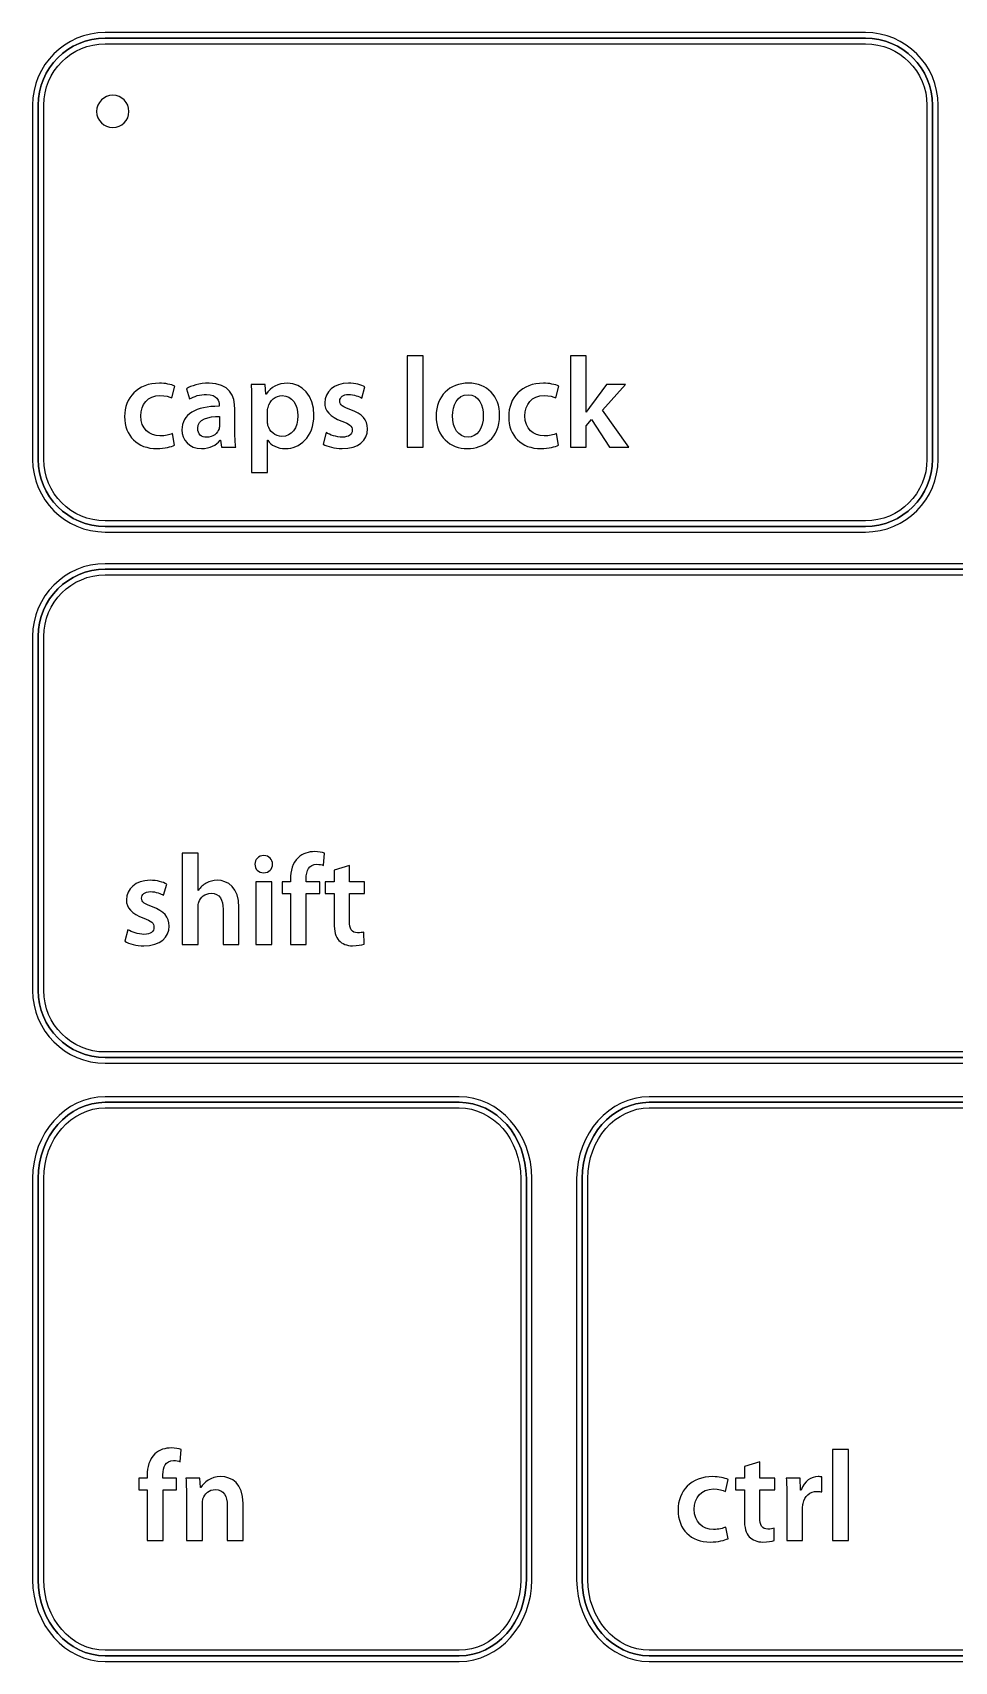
# Model space of a CAD drawing. Header units: millimetres. Extents: x -129 to 142, y -94 to 111.
# Drawn here: x -129.1 to -97.4, y 6.4 to 62.5 of the extents above; entities that cross this region are included whole.
import ezdxf

# ---------------------------------------------------------------- set-up
doc = ezdxf.new("R2010")
doc.units = ezdxf.units.MM
doc.header["$MEASUREMENT"] = 0
doc.layers.add('layer 1', color=7, linetype='Continuous')

msp = doc.modelspace()

# ---------------------------------------------------------------- linework, layer by layer
at = {"layer": 'layer 1', "color": 7, "lineweight": 25}
for points, knots in [([(-100.4314, 45.3236), (-100.4314, 45.3236), (-126.6322, 45.3236), (-126.6322, 45.3236), (-126.6322, 45.3236), (-128.0132, 45.3236), (-129.1369, 46.4474), (-129.1369, 47.8281), (-129.1369, 47.8281), (-129.1369, 47.8281), (-129.1369, 60.0295), (-129.1369, 60.0295), (-129.1369, 60.0295), (-129.1369, 61.4102), (-128.0132, 62.5336), (-126.6322, 62.5336), (-126.6322, 62.5336), (-126.6322, 62.5336), (-100.4314, 62.5336), (-100.4314, 62.5336), (-100.4314, 62.5336), (-99.0504, 62.5336), (-97.9271, 61.4102), (-97.9271, 60.0295), (-97.9271, 60.0295), (-97.9271, 60.0295), (-97.9271, 47.8281), (-97.9271, 47.8281), (-97.9271, 47.8281), (-97.9271, 46.4474), (-99.0504, 45.3236), (-100.4314, 45.3236)], [0, 0, 0, 0, 0.1111111, 0.1111111, 0.1111111, 0.1111111, 0.2222222, 0.2222222, 0.2222222, 0.2222222, 0.3333333, 0.3333333, 0.3333333, 0.3333333, 0.4444444, 0.4444444, 0.4444444, 0.4444444, 0.5555556, 0.5555556, 0.5555556, 0.5555556, 0.6666667, 0.6666667, 0.6666667, 0.6666667, 0.7777778, 0.7777778, 0.7777778, 0.7777778, 1, 1, 1, 1]), ([(-126.6322, 62.148), (-126.6322, 62.148), (-126.6322, 62.148), (-126.6322, 62.148), (-126.6322, 62.148), (-127.8006, 62.148), (-128.7513, 61.1979), (-128.7513, 60.0295), (-128.7513, 60.0295), (-128.7513, 60.0295), (-128.7513, 47.8281), (-128.7513, 47.8281), (-128.7513, 47.8281), (-128.7513, 46.6597), (-127.8006, 45.7086), (-126.6322, 45.7086), (-126.6322, 45.7086), (-126.6322, 45.7086), (-100.4314, 45.7086), (-100.4314, 45.7086), (-100.4314, 45.7086), (-99.2627, 45.7086), (-98.3121, 46.6597), (-98.3121, 47.8281), (-98.3121, 47.8281), (-98.3121, 47.8281), (-98.3121, 60.0295), (-98.3121, 60.0295), (-98.3121, 60.0295), (-98.3121, 61.1979), (-99.2627, 62.148), (-100.4314, 62.148), (-100.4314, 62.148), (-100.4314, 62.148), (-126.6322, 62.148), (-126.6322, 62.148)], [0, 0, 0, 0, 0.1, 0.1, 0.1, 0.1, 0.2, 0.2, 0.2, 0.2, 0.3, 0.3, 0.3, 0.3, 0.4, 0.4, 0.4, 0.4, 0.5, 0.5, 0.5, 0.5, 0.6, 0.6, 0.6, 0.6, 0.7, 0.7, 0.7, 0.7, 0.8, 0.8, 0.8, 0.8, 1, 1, 1, 1]), ([(-90.7987, 27.0219), (-90.7987, 27.0219), (-126.6322, 27.0219), (-126.6322, 27.0219), (-126.6322, 27.0219), (-128.0132, 27.0219), (-129.1369, 28.1458), (-129.1369, 29.5265), (-129.1369, 29.5265), (-129.1369, 29.5265), (-129.1369, 41.727), (-129.1369, 41.727), (-129.1369, 41.727), (-129.1369, 43.1081), (-128.0132, 44.2315), (-126.6322, 44.2315), (-126.6322, 44.2315), (-126.6322, 44.2315), (-90.7987, 44.2315), (-90.7987, 44.2315), (-90.7987, 44.2315), (-89.418, 44.2315), (-88.2943, 43.1081), (-88.2943, 41.727), (-88.2943, 41.727), (-88.2943, 41.727), (-88.2943, 29.5265), (-88.2943, 29.5265), (-88.2943, 29.5265), (-88.2943, 28.1458), (-89.418, 27.0219), (-90.7987, 27.0219)], [0, 0, 0, 0, 0.1111111, 0.1111111, 0.1111111, 0.1111111, 0.2222222, 0.2222222, 0.2222222, 0.2222222, 0.3333333, 0.3333333, 0.3333333, 0.3333333, 0.4444444, 0.4444444, 0.4444444, 0.4444444, 0.5555556, 0.5555556, 0.5555556, 0.5555556, 0.6666667, 0.6666667, 0.6666667, 0.6666667, 0.7777778, 0.7777778, 0.7777778, 0.7777778, 1, 1, 1, 1]), ([(-126.6322, 43.8465), (-126.6322, 43.8465), (-126.6322, 43.8465), (-126.6322, 43.8465), (-126.6322, 43.8465), (-127.8006, 43.8465), (-128.7513, 42.8962), (-128.7513, 41.727), (-128.7513, 41.727), (-128.7513, 41.727), (-128.7513, 29.5265), (-128.7513, 29.5265), (-128.7513, 29.5265), (-128.7513, 28.3572), (-127.8006, 27.4069), (-126.6322, 27.4069), (-126.6322, 27.4069), (-126.6322, 27.4069), (-90.7987, 27.4069), (-90.7987, 27.4069), (-90.7987, 27.4069), (-89.6305, 27.4069), (-88.6796, 28.3572), (-88.6796, 29.5265), (-88.6796, 29.5265), (-88.6796, 29.5265), (-88.6796, 41.727), (-88.6796, 41.727), (-88.6796, 41.727), (-88.6796, 42.8962), (-89.6305, 43.8465), (-90.7987, 43.8465), (-90.7987, 43.8465), (-90.7987, 43.8465), (-126.6322, 43.8465), (-126.6322, 43.8465)], [0, 0, 0, 0, 0.1, 0.1, 0.1, 0.1, 0.2, 0.2, 0.2, 0.2, 0.3, 0.3, 0.3, 0.3, 0.4, 0.4, 0.4, 0.4, 0.5, 0.5, 0.5, 0.5, 0.6, 0.6, 0.6, 0.6, 0.7, 0.7, 0.7, 0.7, 0.8, 0.8, 0.8, 0.8, 1, 1, 1, 1]), ([(-114.4308, 6.4071), (-114.4308, 6.4071), (-126.6322, 6.4071), (-126.6322, 6.4071), (-126.6322, 6.4071), (-128.0132, 6.4071), (-129.1369, 7.6708), (-129.1369, 9.2214), (-129.1369, 9.2214), (-129.1369, 9.2214), (-129.1369, 23.0525), (-129.1369, 23.0525), (-129.1369, 23.0525), (-129.1369, 24.6035), (-128.0132, 25.8649), (-126.6322, 25.8649), (-126.6322, 25.8649), (-126.6322, 25.8649), (-114.4308, 25.8649), (-114.4308, 25.8649), (-114.4308, 25.8649), (-113.0499, 25.8649), (-111.9266, 24.6035), (-111.9266, 23.0525), (-111.9266, 23.0525), (-111.9266, 23.0525), (-111.9266, 9.2214), (-111.9266, 9.2214), (-111.9266, 9.2214), (-111.9266, 7.6708), (-113.0499, 6.4071), (-114.4308, 6.4071)], [0, 0, 0, 0, 0.1111111, 0.1111111, 0.1111111, 0.1111111, 0.2222222, 0.2222222, 0.2222222, 0.2222222, 0.3333333, 0.3333333, 0.3333333, 0.3333333, 0.4444444, 0.4444444, 0.4444444, 0.4444444, 0.5555556, 0.5555556, 0.5555556, 0.5555556, 0.6666667, 0.6666667, 0.6666667, 0.6666667, 0.7777778, 0.7777778, 0.7777778, 0.7777778, 1, 1, 1, 1]), ([(-95.6792, 6.4071), (-95.6792, 6.4071), (-107.8807, 6.4071), (-107.8807, 6.4071), (-107.8807, 6.4071), (-109.2617, 6.4071), (-110.3852, 7.6708), (-110.3852, 9.2214), (-110.3852, 9.2214), (-110.3852, 9.2214), (-110.3852, 23.0525), (-110.3852, 23.0525), (-110.3852, 23.0525), (-110.3852, 24.6035), (-109.2617, 25.8649), (-107.8807, 25.8649), (-107.8807, 25.8649), (-107.8807, 25.8649), (-95.6792, 25.8649), (-95.6792, 25.8649), (-95.6792, 25.8649), (-94.2983, 25.8649), (-93.1748, 24.6035), (-93.1748, 23.0525), (-93.1748, 23.0525), (-93.1748, 23.0525), (-93.1748, 9.2214), (-93.1748, 9.2214), (-93.1748, 9.2214), (-93.1748, 7.6708), (-94.2983, 6.4071), (-95.6792, 6.4071)], [0, 0, 0, 0, 0.1111111, 0.1111111, 0.1111111, 0.1111111, 0.2222222, 0.2222222, 0.2222222, 0.2222222, 0.3333333, 0.3333333, 0.3333333, 0.3333333, 0.4444444, 0.4444444, 0.4444444, 0.4444444, 0.5555556, 0.5555556, 0.5555556, 0.5555556, 0.6666667, 0.6666667, 0.6666667, 0.6666667, 0.7777778, 0.7777778, 0.7777778, 0.7777778, 1, 1, 1, 1]), ([(-126.6322, 25.4807), (-126.6322, 25.4807), (-126.6322, 25.4807), (-126.6322, 25.4807), (-126.6322, 25.4807), (-127.8006, 25.4807), (-128.7513, 24.3916), (-128.7513, 23.0525), (-128.7513, 23.0525), (-128.7513, 23.0525), (-128.7513, 9.2214), (-128.7513, 9.2214), (-128.7513, 9.2214), (-128.7513, 7.8817), (-127.8006, 6.7932), (-126.6322, 6.7932), (-126.6322, 6.7932), (-126.6322, 6.7932), (-114.4308, 6.7932), (-114.4308, 6.7932), (-114.4308, 6.7932), (-113.2624, 6.7932), (-112.3116, 7.8817), (-112.3116, 9.2214), (-112.3116, 9.2214), (-112.3116, 9.2214), (-112.3116, 23.0525), (-112.3116, 23.0525), (-112.3116, 23.0525), (-112.3116, 24.3916), (-113.2624, 25.4807), (-114.4308, 25.4807), (-114.4308, 25.4807), (-114.4308, 25.4807), (-126.6322, 25.4807), (-126.6322, 25.4807)], [0, 0, 0, 0, 0.1, 0.1, 0.1, 0.1, 0.2, 0.2, 0.2, 0.2, 0.3, 0.3, 0.3, 0.3, 0.4, 0.4, 0.4, 0.4, 0.5, 0.5, 0.5, 0.5, 0.6, 0.6, 0.6, 0.6, 0.7, 0.7, 0.7, 0.7, 0.8, 0.8, 0.8, 0.8, 1, 1, 1, 1]), ([(-107.8807, 25.4807), (-107.8807, 25.4807), (-107.8807, 25.4807), (-107.8807, 25.4807), (-107.8807, 25.4807), (-109.0488, 25.4807), (-109.9998, 24.3916), (-109.9998, 23.0525), (-109.9998, 23.0525), (-109.9998, 23.0525), (-109.9998, 9.2214), (-109.9998, 9.2214), (-109.9998, 9.2214), (-109.9998, 7.8817), (-109.0488, 6.7932), (-107.8807, 6.7932), (-107.8807, 6.7932), (-107.8807, 6.7932), (-95.6792, 6.7932), (-95.6792, 6.7932), (-95.6792, 6.7932), (-94.5111, 6.7932), (-93.5601, 7.8817), (-93.5601, 9.2214), (-93.5601, 9.2214), (-93.5601, 9.2214), (-93.5601, 23.0525), (-93.5601, 23.0525), (-93.5601, 23.0525), (-93.5601, 24.3916), (-94.5111, 25.4807), (-95.6792, 25.4807), (-95.6792, 25.4807), (-95.6792, 25.4807), (-107.8807, 25.4807), (-107.8807, 25.4807)], [0, 0, 0, 0, 0.1, 0.1, 0.1, 0.1, 0.2, 0.2, 0.2, 0.2, 0.3, 0.3, 0.3, 0.3, 0.4, 0.4, 0.4, 0.4, 0.5, 0.5, 0.5, 0.5, 0.6, 0.6, 0.6, 0.6, 0.7, 0.7, 0.7, 0.7, 0.8, 0.8, 0.8, 0.8, 1, 1, 1, 1])]:
    msp.add_open_spline(points, degree=3, knots=knots, dxfattribs=at)
at = {"layer": 'layer 1', "color": 7}
for points in [[(-98.1196, 47.8281), (-98.1196, 46.5521), (-99.1548, 45.5163), (-100.4314, 45.5163), (-100.4314, 45.5163), (-100.4314, 45.5163), (-126.6322, 45.5163), (-126.6322, 45.5163), (-126.6322, 45.5163), (-127.909, 45.5163), (-128.9437, 46.5521), (-128.9437, 47.8281), (-128.9437, 47.8281), (-128.9437, 47.8281), (-128.9437, 60.0295), (-128.9437, 60.0295), (-128.9437, 60.0295), (-128.9437, 61.306), (-127.909, 62.3413), (-126.6322, 62.3413), (-126.6322, 62.3413), (-126.6322, 62.3413), (-100.4314, 62.3413), (-100.4314, 62.3413), (-100.4314, 62.3413), (-99.1548, 62.3413), (-98.1196, 61.306), (-98.1196, 60.0295), (-98.1196, 60.0295), (-98.1196, 60.0295), (-98.1196, 47.8281), (-98.1196, 47.8281)], [(-88.4871, 29.5265), (-88.4871, 28.2501), (-89.5221, 27.2148), (-90.7987, 27.2148), (-90.7987, 27.2148), (-90.7987, 27.2148), (-126.6322, 27.2148), (-126.6322, 27.2148), (-126.6322, 27.2148), (-127.909, 27.2148), (-128.9437, 28.2501), (-128.9437, 29.5265), (-128.9437, 29.5265), (-128.9437, 29.5265), (-128.9437, 41.727), (-128.9437, 41.727), (-128.9437, 41.727), (-128.9437, 43.0044), (-127.909, 44.0397), (-126.6322, 44.0397), (-126.6322, 44.0397), (-126.6322, 44.0397), (-90.7987, 44.0397), (-90.7987, 44.0397), (-90.7987, 44.0397), (-89.5221, 44.0397), (-88.4871, 43.0044), (-88.4871, 41.727), (-88.4871, 41.727), (-88.4871, 41.727), (-88.4871, 29.5265), (-88.4871, 29.5265)], [(-112.119, 9.2214), (-112.119, 7.7741), (-113.1539, 6.6003), (-114.4308, 6.6003), (-114.4308, 6.6003), (-114.4308, 6.6003), (-126.6322, 6.6003), (-126.6322, 6.6003), (-126.6322, 6.6003), (-127.909, 6.6003), (-128.9437, 7.7741), (-128.9437, 9.2214), (-128.9437, 9.2214), (-128.9437, 9.2214), (-128.9437, 23.0525), (-128.9437, 23.0525), (-128.9437, 23.0525), (-128.9437, 24.4998), (-127.909, 25.673), (-126.6322, 25.673), (-126.6322, 25.673), (-126.6322, 25.673), (-114.4308, 25.673), (-114.4308, 25.673), (-114.4308, 25.673), (-113.1539, 25.673), (-112.119, 24.4998), (-112.119, 23.0525), (-112.119, 23.0525), (-112.119, 23.0525), (-112.119, 9.2214), (-112.119, 9.2214)], [(-93.3675, 9.2214), (-93.3675, 7.7741), (-94.4024, 6.6003), (-95.6792, 6.6003), (-95.6792, 6.6003), (-95.6792, 6.6003), (-107.8807, 6.6003), (-107.8807, 6.6003), (-107.8807, 6.6003), (-109.1575, 6.6003), (-110.1922, 7.7741), (-110.1922, 9.2214), (-110.1922, 9.2214), (-110.1922, 9.2214), (-110.1922, 23.0525), (-110.1922, 23.0525), (-110.1922, 23.0525), (-110.1922, 24.4998), (-109.1575, 25.673), (-107.8807, 25.673), (-107.8807, 25.673), (-107.8807, 25.673), (-95.6792, 25.673), (-95.6792, 25.673), (-95.6792, 25.673), (-94.4024, 25.673), (-93.3675, 24.4998), (-93.3675, 23.0525), (-93.3675, 23.0525), (-93.3675, 23.0525), (-93.3675, 9.2214), (-93.3675, 9.2214)]]:
    msp.add_open_spline(points, degree=3, knots=[0, 0, 0, 0, 0.1111111, 0.1111111, 0.1111111, 0.1111111, 0.2222222, 0.2222222, 0.2222222, 0.2222222, 0.3333333, 0.3333333, 0.3333333, 0.3333333, 0.4444444, 0.4444444, 0.4444444, 0.4444444, 0.5555556, 0.5555556, 0.5555556, 0.5555556, 0.6666667, 0.6666667, 0.6666667, 0.6666667, 0.7777778, 0.7777778, 0.7777778, 0.7777778, 1, 1, 1, 1], dxfattribs=at)
at = {"layer": 'layer 1', "color": 251, "lineweight": 25}
for points in [[(-128.9437, 60.0295), (-128.9437, 61.306), (-127.909, 62.3413), (-126.6322, 62.3413)], [(-126.6322, 62.3413), (-126.6322, 62.3413), (-100.4314, 62.3413), (-100.4314, 62.3413)], [(-100.4314, 62.3413), (-99.1548, 62.3413), (-98.1196, 61.306), (-98.1196, 60.0295)], [(-128.9437, 47.8281), (-128.9437, 47.8281), (-128.9437, 60.0295), (-128.9437, 60.0295)], [(-98.1196, 60.0295), (-98.1196, 60.0295), (-98.1196, 47.8281), (-98.1196, 47.8281)], [(-126.6322, 45.5163), (-127.909, 45.5163), (-128.9437, 46.5521), (-128.9437, 47.8281)], [(-98.1196, 47.8281), (-98.1196, 46.5521), (-99.1548, 45.5163), (-100.4314, 45.5163)], [(-100.4314, 45.5163), (-100.4314, 45.5163), (-126.6322, 45.5163), (-126.6322, 45.5163)], [(-128.9437, 41.727), (-128.9437, 43.0044), (-127.909, 44.0397), (-126.6322, 44.0397)], [(-126.6322, 44.0397), (-126.6322, 44.0397), (-90.7987, 44.0397), (-90.7987, 44.0397)], [(-128.9437, 29.5265), (-128.9437, 29.5265), (-128.9437, 41.727), (-128.9437, 41.727)], [(-126.6322, 27.2148), (-127.909, 27.2148), (-128.9437, 28.2501), (-128.9437, 29.5265)], [(-90.7987, 27.2148), (-90.7987, 27.2148), (-126.6322, 27.2148), (-126.6322, 27.2148)], [(-128.9437, 23.0525), (-128.9437, 24.4998), (-127.909, 25.673), (-126.6322, 25.673)], [(-126.6322, 25.673), (-126.6322, 25.673), (-114.4308, 25.673), (-114.4308, 25.673)], [(-114.4308, 25.673), (-113.1539, 25.673), (-112.119, 24.4998), (-112.119, 23.0525)], [(-110.1922, 23.0525), (-110.1922, 24.4998), (-109.1575, 25.673), (-107.8807, 25.673)], [(-107.8807, 25.673), (-107.8807, 25.673), (-95.6792, 25.673), (-95.6792, 25.673)], [(-128.9437, 9.2214), (-128.9437, 9.2214), (-128.9437, 23.0525), (-128.9437, 23.0525)], [(-112.119, 23.0525), (-112.119, 23.0525), (-112.119, 9.2214), (-112.119, 9.2214)], [(-110.1922, 9.2214), (-110.1922, 9.2214), (-110.1922, 23.0525), (-110.1922, 23.0525)], [(-126.6322, 6.6003), (-127.909, 6.6003), (-128.9437, 7.7741), (-128.9437, 9.2214)], [(-112.119, 9.2214), (-112.119, 7.7741), (-113.1539, 6.6003), (-114.4308, 6.6003)], [(-107.8807, 6.6003), (-109.1575, 6.6003), (-110.1922, 7.7741), (-110.1922, 9.2214)], [(-114.4308, 6.6003), (-114.4308, 6.6003), (-126.6322, 6.6003), (-126.6322, 6.6003)], [(-95.6792, 6.6003), (-95.6792, 6.6003), (-107.8807, 6.6003), (-107.8807, 6.6003)]]:
    msp.add_open_spline(points, degree=3, dxfattribs=at)
at = {"layer": 'layer 1', "color": 250}
msp.add_open_spline([(-125.8142, 59.8172), (-125.8142, 59.5093), (-126.0637, 59.2599), (-126.3712, 59.2599), (-126.3712, 59.2599), (-126.6786, 59.2599), (-126.928, 59.5093), (-126.928, 59.8172), (-126.928, 59.8172), (-126.928, 60.1244), (-126.6786, 60.3739), (-126.3712, 60.3739), (-126.3712, 60.3739), (-126.0637, 60.3739), (-125.8142, 60.1244), (-125.8142, 59.8172)], degree=3, knots=[0, 0, 0, 0, 0.2, 0.2, 0.2, 0.2, 0.4, 0.4, 0.4, 0.4, 0.6, 0.6, 0.6, 0.6, 1, 1, 1, 1], dxfattribs=at)
at = {"layer": 'layer 1', "color": 252}
for points, knots in [([(-116.2292, 51.3914), (-116.2292, 51.3914), (-115.6797, 51.3914), (-115.6797, 51.3914), (-115.6797, 51.3914), (-115.6797, 51.3914), (-115.6797, 48.2469), (-115.6797, 48.2469), (-115.6797, 48.2469), (-115.6797, 48.2469), (-116.2292, 48.2469), (-116.2292, 48.2469), (-116.2292, 48.2469), (-116.2292, 48.2469), (-116.2292, 51.3914), (-116.2292, 51.3914)], [0, 0, 0, 0, 0.2, 0.2, 0.2, 0.2, 0.4, 0.4, 0.4, 0.4, 0.6, 0.6, 0.6, 0.6, 1, 1, 1, 1]), ([(-110.0565, 49.4563), (-110.0565, 49.4563), (-110.0477, 49.4563), (-110.0477, 49.4563), (-110.0477, 49.4563), (-109.9945, 49.5396), (-109.9328, 49.6334), (-109.8745, 49.7093), (-109.8745, 49.7093), (-109.8745, 49.7093), (-109.3522, 50.4036), (-109.3522, 50.4036), (-109.3522, 50.4036), (-109.3522, 50.4036), (-108.6964, 50.4036), (-108.6964, 50.4036), (-108.6964, 50.4036), (-108.6964, 50.4036), (-109.4941, 49.522), (-109.4941, 49.522), (-109.4941, 49.522), (-109.4941, 49.522), (-108.5816, 48.2469), (-108.5816, 48.2469), (-108.5816, 48.2469), (-108.5816, 48.2469), (-109.2502, 48.2469), (-109.2502, 48.2469), (-109.2502, 48.2469), (-109.2502, 48.2469), (-109.8706, 49.1986), (-109.8706, 49.1986), (-109.8706, 49.1986), (-109.8706, 49.1986), (-110.0565, 48.9827), (-110.0565, 48.9827), (-110.0565, 48.9827), (-110.0565, 48.9827), (-110.0565, 48.2469), (-110.0565, 48.2469), (-110.0565, 48.2469), (-110.0565, 48.2469), (-110.6014, 48.2469), (-110.6014, 48.2469), (-110.6014, 48.2469), (-110.6014, 48.2469), (-110.6014, 51.3914), (-110.6014, 51.3914), (-110.6014, 51.3914), (-110.6014, 51.3914), (-110.0565, 51.3914), (-110.0565, 51.3914), (-110.0565, 51.3914), (-110.0565, 51.3914), (-110.0565, 49.4563), (-110.0565, 49.4563)], [0, 0, 0, 0, 0.0666667, 0.0666667, 0.0666667, 0.0666667, 0.1333333, 0.1333333, 0.1333333, 0.1333333, 0.2, 0.2, 0.2, 0.2, 0.2666667, 0.2666667, 0.2666667, 0.2666667, 0.3333333, 0.3333333, 0.3333333, 0.3333333, 0.4, 0.4, 0.4, 0.4, 0.4666667, 0.4666667, 0.4666667, 0.4666667, 0.5333333, 0.5333333, 0.5333333, 0.5333333, 0.6, 0.6, 0.6, 0.6, 0.6666667, 0.6666667, 0.6666667, 0.6666667, 0.7333333, 0.7333333, 0.7333333, 0.7333333, 0.8, 0.8, 0.8, 0.8, 0.8666667, 0.8666667, 0.8666667, 0.8666667, 1, 1, 1, 1]), ([(-124.2399, 48.3135), (-124.3554, 48.2606), (-124.5809, 48.1979), (-124.8513, 48.1979), (-124.8513, 48.1979), (-125.5243, 48.1979), (-125.9636, 48.6329), (-125.9636, 49.3013), (-125.9636, 49.3013), (-125.9636, 49.9482), (-125.5203, 50.453), (-124.7627, 50.453), (-124.7627, 50.453), (-124.5636, 50.453), (-124.3598, 50.4084), (-124.2355, 50.3508), (-124.2355, 50.3508), (-124.2355, 50.3508), (-124.3332, 49.9438), (-124.3332, 49.9438), (-124.3332, 49.9438), (-124.4217, 49.9838), (-124.5501, 50.0278), (-124.7453, 50.0278), (-124.7453, 50.0278), (-125.1617, 50.0278), (-125.4097, 49.7215), (-125.4053, 49.3277), (-125.4053, 49.3277), (-125.4053, 48.8849), (-125.1171, 48.6329), (-124.7453, 48.6329), (-124.7453, 48.6329), (-124.5548, 48.6329), (-124.4217, 48.6725), (-124.315, 48.7161), (-124.315, 48.7161), (-124.315, 48.7161), (-124.2399, 48.3135), (-124.2399, 48.3135)], [0, 0, 0, 0, 0.0909091, 0.0909091, 0.0909091, 0.0909091, 0.1818182, 0.1818182, 0.1818182, 0.1818182, 0.2727273, 0.2727273, 0.2727273, 0.2727273, 0.3636364, 0.3636364, 0.3636364, 0.3636364, 0.4545455, 0.4545455, 0.4545455, 0.4545455, 0.5454545, 0.5454545, 0.5454545, 0.5454545, 0.6363636, 0.6363636, 0.6363636, 0.6363636, 0.7272727, 0.7272727, 0.7272727, 0.7272727, 0.8181818, 0.8181818, 0.8181818, 0.8181818, 1, 1, 1, 1]), ([(-122.162, 48.7656), (-122.162, 48.5703), (-122.1529, 48.3796), (-122.1312, 48.2469), (-122.1312, 48.2469), (-122.1312, 48.2469), (-122.6224, 48.2469), (-122.6224, 48.2469), (-122.6224, 48.2469), (-122.6224, 48.2469), (-122.6584, 48.4862), (-122.6584, 48.4862), (-122.6584, 48.4862), (-122.6584, 48.4862), (-122.6713, 48.4862), (-122.6713, 48.4862), (-122.6713, 48.4862), (-122.8042, 48.3179), (-123.0305, 48.1979), (-123.3095, 48.1979), (-123.3095, 48.1979), (-123.7435, 48.1979), (-123.9874, 48.5121), (-123.9874, 48.8404), (-123.9874, 48.8404), (-123.9874, 49.3849), (-123.5045, 49.6599), (-122.7068, 49.6555), (-122.7068, 49.6555), (-122.7068, 49.6555), (-122.7068, 49.6912), (-122.7068, 49.6912), (-122.7068, 49.6912), (-122.7068, 49.8327), (-122.7647, 50.067), (-123.1455, 50.067), (-123.1455, 50.067), (-123.358, 50.067), (-123.5797, 50.0009), (-123.7255, 49.908), (-123.7255, 49.908), (-123.7255, 49.908), (-123.8322, 50.2622), (-123.8322, 50.2622), (-123.8322, 50.2622), (-123.6724, 50.36), (-123.3937, 50.453), (-123.0525, 50.453), (-123.0525, 50.453), (-122.3616, 50.453), (-122.162, 50.0142), (-122.162, 49.5444), (-122.162, 49.5444), (-122.162, 49.5444), (-122.162, 48.7656), (-122.162, 48.7656)], [0, 0, 0, 0, 0.0666667, 0.0666667, 0.0666667, 0.0666667, 0.1333333, 0.1333333, 0.1333333, 0.1333333, 0.2, 0.2, 0.2, 0.2, 0.2666667, 0.2666667, 0.2666667, 0.2666667, 0.3333333, 0.3333333, 0.3333333, 0.3333333, 0.4, 0.4, 0.4, 0.4, 0.4666667, 0.4666667, 0.4666667, 0.4666667, 0.5333333, 0.5333333, 0.5333333, 0.5333333, 0.6, 0.6, 0.6, 0.6, 0.6666667, 0.6666667, 0.6666667, 0.6666667, 0.7333333, 0.7333333, 0.7333333, 0.7333333, 0.8, 0.8, 0.8, 0.8, 0.8666667, 0.8666667, 0.8666667, 0.8666667, 1, 1, 1, 1]), ([(-121.5858, 49.6859), (-121.5858, 49.9706), (-121.5942, 50.2001), (-121.6035, 50.4036), (-121.6035, 50.4036), (-121.6035, 50.4036), (-121.1247, 50.4036), (-121.1247, 50.4036), (-121.1247, 50.4036), (-121.1247, 50.4036), (-121.0983, 50.0714), (-121.0983, 50.0714), (-121.0983, 50.0714), (-121.0983, 50.0714), (-121.0893, 50.0714), (-121.0893, 50.0714), (-121.0893, 50.0714), (-120.93, 50.316), (-120.6776, 50.453), (-120.3496, 50.453), (-120.3496, 50.453), (-119.8532, 50.453), (-119.4416, 50.0278), (-119.4416, 49.3547), (-119.4416, 49.3547), (-119.4416, 48.5747), (-119.9329, 48.1979), (-120.4246, 48.1979), (-120.4246, 48.1979), (-120.6954, 48.1979), (-120.9215, 48.3135), (-121.032, 48.4862), (-121.032, 48.4862), (-121.032, 48.4862), (-121.0406, 48.4862), (-121.0406, 48.4862), (-121.0406, 48.4862), (-121.0406, 48.4862), (-121.0406, 47.3691), (-121.0406, 47.3691), (-121.0406, 47.3691), (-121.0406, 47.3691), (-121.5858, 47.3691), (-121.5858, 47.3691), (-121.5858, 47.3691), (-121.5858, 47.3691), (-121.5858, 49.6859), (-121.5858, 49.6859)], [0, 0, 0, 0, 0.0769231, 0.0769231, 0.0769231, 0.0769231, 0.1538462, 0.1538462, 0.1538462, 0.1538462, 0.2307692, 0.2307692, 0.2307692, 0.2307692, 0.3076923, 0.3076923, 0.3076923, 0.3076923, 0.3846154, 0.3846154, 0.3846154, 0.3846154, 0.4615385, 0.4615385, 0.4615385, 0.4615385, 0.5384615, 0.5384615, 0.5384615, 0.5384615, 0.6153846, 0.6153846, 0.6153846, 0.6153846, 0.6923077, 0.6923077, 0.6923077, 0.6923077, 0.7692308, 0.7692308, 0.7692308, 0.7692308, 0.8461538, 0.8461538, 0.8461538, 0.8461538, 1, 1, 1, 1]), ([(-121.0406, 49.1506), (-121.0406, 49.1506), (-121.0406, 49.1506), (-121.0406, 49.1506), (-121.0406, 49.1506), (-121.0406, 49.0978), (-121.0364, 49.0483), (-121.023, 48.9999), (-121.023, 48.9999), (-120.9699, 48.7788), (-120.7749, 48.6187), (-120.5446, 48.6187), (-120.5446, 48.6187), (-120.199, 48.6187), (-119.9952, 48.9069), (-119.9952, 49.3321), (-119.9952, 49.3321), (-119.9952, 49.7137), (-120.1814, 50.0234), (-120.5315, 50.0234), (-120.5315, 50.0234), (-120.757, 50.0234), (-120.9655, 49.8585), (-121.0186, 49.6202), (-121.0186, 49.6202), (-121.032, 49.5758), (-121.0406, 49.5264), (-121.0406, 49.4833), (-121.0406, 49.4833), (-121.0406, 49.4833), (-121.0406, 49.1506), (-121.0406, 49.1506)], [0, 0, 0, 0, 0.1111111, 0.1111111, 0.1111111, 0.1111111, 0.2222222, 0.2222222, 0.2222222, 0.2222222, 0.3333333, 0.3333333, 0.3333333, 0.3333333, 0.4444444, 0.4444444, 0.4444444, 0.4444444, 0.5555556, 0.5555556, 0.5555556, 0.5555556, 0.6666667, 0.6666667, 0.6666667, 0.6666667, 0.7777778, 0.7777778, 0.7777778, 0.7777778, 1, 1, 1, 1]), ([(-119.0201, 48.7474), (-118.8964, 48.6725), (-118.6613, 48.5923), (-118.4665, 48.5923), (-118.4665, 48.5923), (-118.2274, 48.5923), (-118.1209, 48.6897), (-118.1209, 48.8316), (-118.1209, 48.8316), (-118.1209, 48.9775), (-118.2095, 49.0527), (-118.4753, 49.1466), (-118.4753, 49.1466), (-118.8964, 49.2929), (-119.073, 49.522), (-119.0691, 49.7753), (-119.0691, 49.7753), (-119.0691, 50.1565), (-118.7543, 50.453), (-118.2537, 50.453), (-118.2537, 50.453), (-118.0145, 50.453), (-117.806, 50.3904), (-117.6825, 50.3254), (-117.6825, 50.3254), (-117.6825, 50.3254), (-117.7887, 49.9394), (-117.7887, 49.9394), (-117.7887, 49.9394), (-117.8814, 49.992), (-118.0544, 50.0631), (-118.2449, 50.0631), (-118.2449, 50.0631), (-118.4401, 50.0631), (-118.5464, 49.9706), (-118.5464, 49.838), (-118.5464, 49.838), (-118.5464, 49.6991), (-118.4441, 49.6334), (-118.1696, 49.5362), (-118.1696, 49.5362), (-117.7793, 49.3943), (-117.5981, 49.195), (-117.5937, 48.8761), (-117.5937, 48.8761), (-117.5937, 48.4862), (-117.8993, 48.1979), (-118.4709, 48.1979), (-118.4709, 48.1979), (-118.732, 48.1979), (-118.9669, 48.265), (-119.1266, 48.3531), (-119.1266, 48.3531), (-119.1266, 48.3531), (-119.0201, 48.7474), (-119.0201, 48.7474)], [0, 0, 0, 0, 0.0666667, 0.0666667, 0.0666667, 0.0666667, 0.1333333, 0.1333333, 0.1333333, 0.1333333, 0.2, 0.2, 0.2, 0.2, 0.2666667, 0.2666667, 0.2666667, 0.2666667, 0.3333333, 0.3333333, 0.3333333, 0.3333333, 0.4, 0.4, 0.4, 0.4, 0.4666667, 0.4666667, 0.4666667, 0.4666667, 0.5333333, 0.5333333, 0.5333333, 0.5333333, 0.6, 0.6, 0.6, 0.6, 0.6666667, 0.6666667, 0.6666667, 0.6666667, 0.7333333, 0.7333333, 0.7333333, 0.7333333, 0.8, 0.8, 0.8, 0.8, 0.8666667, 0.8666667, 0.8666667, 0.8666667, 1, 1, 1, 1]), ([(-113.0386, 49.3449), (-113.0386, 48.5523), (-113.5971, 48.1979), (-114.1463, 48.1979), (-114.1463, 48.1979), (-114.7577, 48.1979), (-115.2278, 48.6187), (-115.2278, 49.3106), (-115.2278, 49.3106), (-115.2278, 50.0186), (-114.7621, 50.453), (-114.1111, 50.453), (-114.1111, 50.453), (-113.4686, 50.453), (-113.0386, 50.0009), (-113.0386, 49.3449)], [0, 0, 0, 0, 0.2, 0.2, 0.2, 0.2, 0.4, 0.4, 0.4, 0.4, 0.6, 0.6, 0.6, 0.6, 1, 1, 1, 1]), ([(-114.665, 49.3243), (-114.665, 49.3243), (-114.665, 49.3243), (-114.665, 49.3243), (-114.665, 49.3243), (-114.665, 48.9069), (-114.4609, 48.5923), (-114.1287, 48.5923), (-114.1287, 48.5923), (-113.8185, 48.5923), (-113.6013, 48.8982), (-113.6013, 49.3321), (-113.6013, 49.3321), (-113.6013, 49.6687), (-113.7522, 50.0538), (-114.1243, 50.0538), (-114.1243, 50.0538), (-114.5096, 50.0538), (-114.665, 49.6814), (-114.665, 49.3243)], [0, 0, 0, 0, 0.1666667, 0.1666667, 0.1666667, 0.1666667, 0.3333333, 0.3333333, 0.3333333, 0.3333333, 0.5, 0.5, 0.5, 0.5, 0.6666667, 0.6666667, 0.6666667, 0.6666667, 1, 1, 1, 1]), ([(-111.005, 48.3135), (-111.1199, 48.2606), (-111.346, 48.1979), (-111.6161, 48.1979), (-111.6161, 48.1979), (-112.2899, 48.1979), (-112.728, 48.6329), (-112.728, 49.3013), (-112.728, 49.3013), (-112.728, 49.9482), (-112.2852, 50.453), (-111.5278, 50.453), (-111.5278, 50.453), (-111.3284, 50.453), (-111.1243, 50.4084), (-111.0003, 50.3508), (-111.0003, 50.3508), (-111.0003, 50.3508), (-111.0979, 49.9438), (-111.0979, 49.9438), (-111.0979, 49.9438), (-111.1865, 49.9838), (-111.3152, 50.0278), (-111.5099, 50.0278), (-111.5099, 50.0278), (-111.9266, 50.0278), (-112.1745, 49.7215), (-112.1699, 49.3277), (-112.1699, 49.3277), (-112.1699, 48.8849), (-111.8823, 48.6329), (-111.5099, 48.6329), (-111.5099, 48.6329), (-111.3196, 48.6329), (-111.1865, 48.6725), (-111.0803, 48.7161), (-111.0803, 48.7161), (-111.0803, 48.7161), (-111.005, 48.3135), (-111.005, 48.3135)], [0, 0, 0, 0, 0.0909091, 0.0909091, 0.0909091, 0.0909091, 0.1818182, 0.1818182, 0.1818182, 0.1818182, 0.2727273, 0.2727273, 0.2727273, 0.2727273, 0.3636364, 0.3636364, 0.3636364, 0.3636364, 0.4545455, 0.4545455, 0.4545455, 0.4545455, 0.5454545, 0.5454545, 0.5454545, 0.5454545, 0.6363636, 0.6363636, 0.6363636, 0.6363636, 0.7272727, 0.7272727, 0.7272727, 0.7272727, 0.8181818, 0.8181818, 0.8181818, 0.8181818, 1, 1, 1, 1]), ([(-122.6936, 49.3013), (-122.6936, 49.3013), (-122.6936, 49.3013), (-122.6936, 49.3013), (-122.6936, 49.3013), (-123.0792, 49.3106), (-123.4466, 49.2254), (-123.4466, 48.8982), (-123.4466, 48.8982), (-123.4466, 48.6853), (-123.3095, 48.5879), (-123.1364, 48.5879), (-123.1364, 48.5879), (-122.9194, 48.5879), (-122.7603, 48.7294), (-122.7112, 48.8849), (-122.7112, 48.8849), (-122.6983, 48.9245), (-122.6936, 48.9695), (-122.6936, 49.0039), (-122.6936, 49.0039), (-122.6936, 49.0039), (-122.6936, 49.3013), (-122.6936, 49.3013)], [0, 0, 0, 0, 0.1428571, 0.1428571, 0.1428571, 0.1428571, 0.2857143, 0.2857143, 0.2857143, 0.2857143, 0.4285714, 0.4285714, 0.4285714, 0.4285714, 0.5714286, 0.5714286, 0.5714286, 0.5714286, 0.7142857, 0.7142857, 0.7142857, 0.7142857, 1, 1, 1, 1]), ([(-123.9782, 34.2606), (-123.9782, 34.2606), (-123.4287, 34.2606), (-123.4287, 34.2606), (-123.4287, 34.2606), (-123.4287, 34.2606), (-123.4287, 32.9763), (-123.4287, 32.9763), (-123.4287, 32.9763), (-123.4287, 32.9763), (-123.4202, 32.9763), (-123.4202, 32.9763), (-123.4202, 32.9763), (-123.3536, 33.0776), (-123.2608, 33.1672), (-123.1499, 33.2244), (-123.1499, 33.2244), (-123.0434, 33.2865), (-122.915, 33.3223), (-122.7778, 33.3223), (-122.7778, 33.3223), (-122.4103, 33.3223), (-122.0245, 33.0776), (-122.0245, 32.3878), (-122.0245, 32.3878), (-122.0245, 32.3878), (-122.0245, 31.1162), (-122.0245, 31.1162), (-122.0245, 31.1162), (-122.0245, 31.1162), (-122.5696, 31.1162), (-122.5696, 31.1162), (-122.5696, 31.1162), (-122.5696, 31.1162), (-122.5696, 32.3256), (-122.5696, 32.3256), (-122.5696, 32.3256), (-122.5696, 32.6397), (-122.6845, 32.8745), (-122.9859, 32.8745), (-122.9859, 32.8745), (-123.1988, 32.8745), (-123.349, 32.7322), (-123.4072, 32.5683), (-123.4072, 32.5683), (-123.4249, 32.5253), (-123.4287, 32.4671), (-123.4287, 32.4044), (-123.4287, 32.4044), (-123.4287, 32.4044), (-123.4287, 31.1162), (-123.4287, 31.1162), (-123.4287, 31.1162), (-123.4287, 31.1162), (-123.9782, 31.1162), (-123.9782, 31.1162), (-123.9782, 31.1162), (-123.9782, 31.1162), (-123.9782, 34.2606), (-123.9782, 34.2606)], [0, 0, 0, 0, 0.0625, 0.0625, 0.0625, 0.0625, 0.125, 0.125, 0.125, 0.125, 0.1875, 0.1875, 0.1875, 0.1875, 0.25, 0.25, 0.25, 0.25, 0.3125, 0.3125, 0.3125, 0.3125, 0.375, 0.375, 0.375, 0.375, 0.4375, 0.4375, 0.4375, 0.4375, 0.5, 0.5, 0.5, 0.5, 0.5625, 0.5625, 0.5625, 0.5625, 0.625, 0.625, 0.625, 0.625, 0.6875, 0.6875, 0.6875, 0.6875, 0.75, 0.75, 0.75, 0.75, 0.8125, 0.8125, 0.8125, 0.8125, 0.875, 0.875, 0.875, 0.875, 1, 1, 1, 1]), ([(-120.2473, 31.1162), (-120.2473, 31.1162), (-120.2473, 32.8653), (-120.2473, 32.8653), (-120.2473, 32.8653), (-120.2473, 32.8653), (-120.5399, 32.8653), (-120.5399, 32.8653), (-120.5399, 32.8653), (-120.5399, 32.8653), (-120.5399, 33.2729), (-120.5399, 33.2729), (-120.5399, 33.2729), (-120.5399, 33.2729), (-120.2473, 33.2729), (-120.2473, 33.2729), (-120.2473, 33.2729), (-120.2473, 33.2729), (-120.2473, 33.3663), (-120.2473, 33.3663), (-120.2473, 33.3663), (-120.2473, 33.6457), (-120.1722, 33.924), (-119.9863, 34.1011), (-119.9863, 34.1011), (-119.8268, 34.2519), (-119.6097, 34.3096), (-119.4236, 34.3096), (-119.4236, 34.3096), (-119.2776, 34.3096), (-119.1623, 34.2872), (-119.0735, 34.2562), (-119.0735, 34.2562), (-119.0735, 34.2562), (-119.1133, 33.836), (-119.1133, 33.836), (-119.1133, 33.836), (-119.1711, 33.8586), (-119.2462, 33.8756), (-119.3438, 33.8756), (-119.3438, 33.8756), (-119.6143, 33.8756), (-119.7071, 33.6501), (-119.7071, 33.3835), (-119.7071, 33.3835), (-119.7071, 33.3835), (-119.7071, 33.2729), (-119.7071, 33.2729), (-119.7071, 33.2729), (-119.7071, 33.2729), (-119.233, 33.2729), (-119.233, 33.2729), (-119.233, 33.2729), (-119.233, 33.2729), (-119.233, 32.8653), (-119.233, 32.8653), (-119.233, 32.8653), (-119.233, 32.8653), (-119.7024, 32.8653), (-119.7024, 32.8653), (-119.7024, 32.8653), (-119.7024, 32.8653), (-119.7024, 31.1162), (-119.7024, 31.1162), (-119.7024, 31.1162), (-119.7024, 31.1162), (-120.2473, 31.1162), (-120.2473, 31.1162)], [0, 0, 0, 0, 0.0555556, 0.0555556, 0.0555556, 0.0555556, 0.1111111, 0.1111111, 0.1111111, 0.1111111, 0.1666667, 0.1666667, 0.1666667, 0.1666667, 0.2222222, 0.2222222, 0.2222222, 0.2222222, 0.2777778, 0.2777778, 0.2777778, 0.2777778, 0.3333333, 0.3333333, 0.3333333, 0.3333333, 0.3888889, 0.3888889, 0.3888889, 0.3888889, 0.4444444, 0.4444444, 0.4444444, 0.4444444, 0.5, 0.5, 0.5, 0.5, 0.5555556, 0.5555556, 0.5555556, 0.5555556, 0.6111111, 0.6111111, 0.6111111, 0.6111111, 0.6666667, 0.6666667, 0.6666667, 0.6666667, 0.7222222, 0.7222222, 0.7222222, 0.7222222, 0.7777778, 0.7777778, 0.7777778, 0.7777778, 0.8333333, 0.8333333, 0.8333333, 0.8333333, 0.8888889, 0.8888889, 0.8888889, 0.8888889, 1, 1, 1, 1]), ([(-120.8637, 33.8756), (-120.8637, 33.7117), (-120.9834, 33.583), (-121.1737, 33.583), (-121.1737, 33.583), (-121.3552, 33.583), (-121.4748, 33.7117), (-121.4748, 33.8756), (-121.4748, 33.8756), (-121.4748, 34.0439), (-121.3508, 34.1731), (-121.169, 34.1731), (-121.169, 34.1731), (-120.9834, 34.1731), (-120.8684, 34.0439), (-120.8637, 33.8756)], [0, 0, 0, 0, 0.2, 0.2, 0.2, 0.2, 0.4, 0.4, 0.4, 0.4, 0.6, 0.6, 0.6, 0.6, 1, 1, 1, 1]), ([(-118.214, 33.8272), (-118.214, 33.8272), (-118.214, 33.2729), (-118.214, 33.2729), (-118.214, 33.2729), (-118.214, 33.2729), (-117.6954, 33.2729), (-117.6954, 33.2729), (-117.6954, 33.2729), (-117.6954, 33.2729), (-117.6954, 32.8653), (-117.6954, 32.8653), (-117.6954, 32.8653), (-117.6954, 32.8653), (-118.214, 32.8653), (-118.214, 32.8653), (-118.214, 32.8653), (-118.214, 32.8653), (-118.214, 31.9132), (-118.214, 31.9132), (-118.214, 31.9132), (-118.214, 31.6524), (-118.1432, 31.5144), (-117.9353, 31.5144), (-117.9353, 31.5144), (-117.833, 31.5144), (-117.7843, 31.5236), (-117.7219, 31.5414), (-117.7219, 31.5414), (-117.7219, 31.5414), (-117.7136, 31.125), (-117.7136, 31.125), (-117.7136, 31.125), (-117.7931, 31.0936), (-117.9353, 31.0667), (-118.1077, 31.0667), (-118.1077, 31.0667), (-118.3071, 31.0667), (-118.4753, 31.1386), (-118.5772, 31.2487), (-118.5772, 31.2487), (-118.6926, 31.3721), (-118.7456, 31.5672), (-118.7456, 31.851), (-118.7456, 31.851), (-118.7456, 31.851), (-118.7456, 32.8653), (-118.7456, 32.8653), (-118.7456, 32.8653), (-118.7456, 32.8653), (-119.0554, 32.8653), (-119.0554, 32.8653), (-119.0554, 32.8653), (-119.0554, 32.8653), (-119.0554, 33.2729), (-119.0554, 33.2729), (-119.0554, 33.2729), (-119.0554, 33.2729), (-118.7456, 33.2729), (-118.7456, 33.2729), (-118.7456, 33.2729), (-118.7456, 33.2729), (-118.7456, 33.6725), (-118.7456, 33.6725), (-118.7456, 33.6725), (-118.7456, 33.6725), (-118.214, 33.8272), (-118.214, 33.8272)], [0, 0, 0, 0, 0.0555556, 0.0555556, 0.0555556, 0.0555556, 0.1111111, 0.1111111, 0.1111111, 0.1111111, 0.1666667, 0.1666667, 0.1666667, 0.1666667, 0.2222222, 0.2222222, 0.2222222, 0.2222222, 0.2777778, 0.2777778, 0.2777778, 0.2777778, 0.3333333, 0.3333333, 0.3333333, 0.3333333, 0.3888889, 0.3888889, 0.3888889, 0.3888889, 0.4444444, 0.4444444, 0.4444444, 0.4444444, 0.5, 0.5, 0.5, 0.5, 0.5555556, 0.5555556, 0.5555556, 0.5555556, 0.6111111, 0.6111111, 0.6111111, 0.6111111, 0.6666667, 0.6666667, 0.6666667, 0.6666667, 0.7222222, 0.7222222, 0.7222222, 0.7222222, 0.7777778, 0.7777778, 0.7777778, 0.7777778, 0.8333333, 0.8333333, 0.8333333, 0.8333333, 0.8888889, 0.8888889, 0.8888889, 0.8888889, 1, 1, 1, 1]), ([(-125.8524, 31.6166), (-125.7288, 31.5414), (-125.4936, 31.461), (-125.2986, 31.461), (-125.2986, 31.461), (-125.0598, 31.461), (-124.9535, 31.5584), (-124.9535, 31.7009), (-124.9535, 31.7009), (-124.9535, 31.8476), (-125.0419, 31.922), (-125.3075, 32.0154), (-125.3075, 32.0154), (-125.7288, 32.1617), (-125.9056, 32.3916), (-125.9012, 32.6441), (-125.9012, 32.6441), (-125.9012, 33.0248), (-125.5869, 33.3223), (-125.0863, 33.3223), (-125.0863, 33.3223), (-124.8473, 33.3223), (-124.6387, 33.2597), (-124.5148, 33.1936), (-124.5148, 33.1936), (-124.5148, 33.1936), (-124.6208, 32.8085), (-124.6208, 32.8085), (-124.6208, 32.8085), (-124.714, 32.8614), (-124.8868, 32.9319), (-125.0775, 32.9319), (-125.0775, 32.9319), (-125.2722, 32.9319), (-125.3785, 32.8389), (-125.3785, 32.7062), (-125.3785, 32.7062), (-125.3785, 32.5683), (-125.2766, 32.5033), (-125.002, 32.4044), (-125.002, 32.4044), (-124.6126, 32.2635), (-124.4308, 32.0639), (-124.4264, 31.7443), (-124.4264, 31.7443), (-124.4264, 31.3553), (-124.7319, 31.0667), (-125.3031, 31.0667), (-125.3031, 31.0667), (-125.5647, 31.0667), (-125.7993, 31.1338), (-125.9592, 31.2218), (-125.9592, 31.2218), (-125.9592, 31.2218), (-125.8524, 31.6166), (-125.8524, 31.6166)], [0, 0, 0, 0, 0.0666667, 0.0666667, 0.0666667, 0.0666667, 0.1333333, 0.1333333, 0.1333333, 0.1333333, 0.2, 0.2, 0.2, 0.2, 0.2666667, 0.2666667, 0.2666667, 0.2666667, 0.3333333, 0.3333333, 0.3333333, 0.3333333, 0.4, 0.4, 0.4, 0.4, 0.4666667, 0.4666667, 0.4666667, 0.4666667, 0.5333333, 0.5333333, 0.5333333, 0.5333333, 0.6, 0.6, 0.6, 0.6, 0.6666667, 0.6666667, 0.6666667, 0.6666667, 0.7333333, 0.7333333, 0.7333333, 0.7333333, 0.8, 0.8, 0.8, 0.8, 0.8666667, 0.8666667, 0.8666667, 0.8666667, 1, 1, 1, 1]), ([(-121.4438, 31.1162), (-121.4438, 31.1162), (-121.4438, 31.1162), (-121.4438, 31.1162), (-121.4438, 31.1162), (-121.4438, 31.1162), (-121.4438, 33.2729), (-121.4438, 33.2729), (-121.4438, 33.2729), (-121.4438, 33.2729), (-120.8944, 33.2729), (-120.8944, 33.2729), (-120.8944, 33.2729), (-120.8944, 33.2729), (-120.8944, 31.1162), (-120.8944, 31.1162), (-120.8944, 31.1162), (-120.8944, 31.1162), (-121.4438, 31.1162), (-121.4438, 31.1162)], [0, 0, 0, 0, 0.1666667, 0.1666667, 0.1666667, 0.1666667, 0.3333333, 0.3333333, 0.3333333, 0.3333333, 0.5, 0.5, 0.5, 0.5, 0.6666667, 0.6666667, 0.6666667, 0.6666667, 1, 1, 1, 1]), ([(-125.1859, 10.5687), (-125.1859, 10.5687), (-125.1859, 12.318), (-125.1859, 12.318), (-125.1859, 12.318), (-125.1859, 12.318), (-125.4787, 12.318), (-125.4787, 12.318), (-125.4787, 12.318), (-125.4787, 12.318), (-125.4787, 12.7264), (-125.4787, 12.7264), (-125.4787, 12.7264), (-125.4787, 12.7264), (-125.1859, 12.7264), (-125.1859, 12.7264), (-125.1859, 12.7264), (-125.1859, 12.7264), (-125.1859, 12.8194), (-125.1859, 12.8194), (-125.1859, 12.8194), (-125.1859, 13.0988), (-125.111, 13.3777), (-124.9244, 13.5548), (-124.9244, 13.5548), (-124.7654, 13.7051), (-124.5482, 13.7633), (-124.362, 13.7633), (-124.362, 13.7633), (-124.2158, 13.7633), (-124.1007, 13.7413), (-124.0124, 13.7095), (-124.0124, 13.7095), (-124.0124, 13.7095), (-124.0519, 13.2887), (-124.0519, 13.2887), (-124.0519, 13.2887), (-124.1095, 13.3111), (-124.1847, 13.3283), (-124.2822, 13.3283), (-124.2822, 13.3283), (-124.5523, 13.3283), (-124.6458, 13.1032), (-124.6458, 12.8371), (-124.6458, 12.8371), (-124.6458, 12.8371), (-124.6458, 12.7264), (-124.6458, 12.7264), (-124.6458, 12.7264), (-124.6458, 12.7264), (-124.1714, 12.7264), (-124.1714, 12.7264), (-124.1714, 12.7264), (-124.1714, 12.7264), (-124.1714, 12.318), (-124.1714, 12.318), (-124.1714, 12.318), (-124.1714, 12.318), (-124.6414, 12.318), (-124.6414, 12.318), (-124.6414, 12.318), (-124.6414, 12.318), (-124.6414, 10.5687), (-124.6414, 10.5687), (-124.6414, 10.5687), (-124.6414, 10.5687), (-125.1859, 10.5687), (-125.1859, 10.5687)], [0, 0, 0, 0, 0.0555556, 0.0555556, 0.0555556, 0.0555556, 0.1111111, 0.1111111, 0.1111111, 0.1111111, 0.1666667, 0.1666667, 0.1666667, 0.1666667, 0.2222222, 0.2222222, 0.2222222, 0.2222222, 0.2777778, 0.2777778, 0.2777778, 0.2777778, 0.3333333, 0.3333333, 0.3333333, 0.3333333, 0.3888889, 0.3888889, 0.3888889, 0.3888889, 0.4444444, 0.4444444, 0.4444444, 0.4444444, 0.5, 0.5, 0.5, 0.5, 0.5555556, 0.5555556, 0.5555556, 0.5555556, 0.6111111, 0.6111111, 0.6111111, 0.6111111, 0.6666667, 0.6666667, 0.6666667, 0.6666667, 0.7222222, 0.7222222, 0.7222222, 0.7222222, 0.7777778, 0.7777778, 0.7777778, 0.7777778, 0.8333333, 0.8333333, 0.8333333, 0.8333333, 0.8888889, 0.8888889, 0.8888889, 0.8888889, 1, 1, 1, 1]), ([(-101.565, 13.7139), (-101.565, 13.7139), (-101.0155, 13.7139), (-101.0155, 13.7139), (-101.0155, 13.7139), (-101.0155, 13.7139), (-101.0155, 10.5687), (-101.0155, 10.5687), (-101.0155, 10.5687), (-101.0155, 10.5687), (-101.565, 10.5687), (-101.565, 10.5687), (-101.565, 10.5687), (-101.565, 10.5687), (-101.565, 13.7139), (-101.565, 13.7139)], [0, 0, 0, 0, 0.2, 0.2, 0.2, 0.2, 0.4, 0.4, 0.4, 0.4, 0.6, 0.6, 0.6, 0.6, 1, 1, 1, 1]), ([(-104.0732, 13.2799), (-104.0732, 13.2799), (-104.0732, 12.7264), (-104.0732, 12.7264), (-104.0732, 12.7264), (-104.0732, 12.7264), (-103.5548, 12.7264), (-103.5548, 12.7264), (-103.5548, 12.7264), (-103.5548, 12.7264), (-103.5548, 12.318), (-103.5548, 12.318), (-103.5548, 12.318), (-103.5548, 12.318), (-104.0732, 12.318), (-104.0732, 12.318), (-104.0732, 12.318), (-104.0732, 12.318), (-104.0732, 11.3663), (-104.0732, 11.3663), (-104.0732, 11.3663), (-104.0732, 11.1051), (-104.0021, 10.9671), (-103.7941, 10.9671), (-103.7941, 10.9671), (-103.6919, 10.9671), (-103.6432, 10.9759), (-103.5813, 10.9939), (-103.5813, 10.9939), (-103.5813, 10.9939), (-103.5727, 10.5787), (-103.5727, 10.5787), (-103.5727, 10.5787), (-103.652, 10.5469), (-103.7941, 10.5204), (-103.9664, 10.5204), (-103.9664, 10.5204), (-104.1659, 10.5204), (-104.3342, 10.5909), (-104.4365, 10.7019), (-104.4365, 10.7019), (-104.5515, 10.8256), (-104.6046, 11.0209), (-104.6046, 11.3047), (-104.6046, 11.3047), (-104.6046, 11.3047), (-104.6046, 12.318), (-104.6046, 12.318), (-104.6046, 12.318), (-104.6046, 12.318), (-104.9145, 12.318), (-104.9145, 12.318), (-104.9145, 12.318), (-104.9145, 12.318), (-104.9145, 12.7264), (-104.9145, 12.7264), (-104.9145, 12.7264), (-104.9145, 12.7264), (-104.6046, 12.7264), (-104.6046, 12.7264), (-104.6046, 12.7264), (-104.6046, 12.7264), (-104.6046, 13.1248), (-104.6046, 13.1248), (-104.6046, 13.1248), (-104.6046, 13.1248), (-104.0732, 13.2799), (-104.0732, 13.2799)], [0, 0, 0, 0, 0.0555556, 0.0555556, 0.0555556, 0.0555556, 0.1111111, 0.1111111, 0.1111111, 0.1111111, 0.1666667, 0.1666667, 0.1666667, 0.1666667, 0.2222222, 0.2222222, 0.2222222, 0.2222222, 0.2777778, 0.2777778, 0.2777778, 0.2777778, 0.3333333, 0.3333333, 0.3333333, 0.3333333, 0.3888889, 0.3888889, 0.3888889, 0.3888889, 0.4444444, 0.4444444, 0.4444444, 0.4444444, 0.5, 0.5, 0.5, 0.5, 0.5555556, 0.5555556, 0.5555556, 0.5555556, 0.6111111, 0.6111111, 0.6111111, 0.6111111, 0.6666667, 0.6666667, 0.6666667, 0.6666667, 0.7222222, 0.7222222, 0.7222222, 0.7222222, 0.7777778, 0.7777778, 0.7777778, 0.7777778, 0.8333333, 0.8333333, 0.8333333, 0.8333333, 0.8888889, 0.8888889, 0.8888889, 0.8888889, 1, 1, 1, 1]), ([(-123.8349, 12.0836), (-123.8349, 12.3316), (-123.839, 12.5401), (-123.8525, 12.7264), (-123.8525, 12.7264), (-123.8525, 12.7264), (-123.3737, 12.7264), (-123.3737, 12.7264), (-123.3737, 12.7264), (-123.3737, 12.7264), (-123.3473, 12.403), (-123.3473, 12.403), (-123.3473, 12.403), (-123.3473, 12.403), (-123.3342, 12.403), (-123.3342, 12.403), (-123.3342, 12.403), (-123.2414, 12.5713), (-123.0062, 12.775), (-122.6472, 12.775), (-122.6472, 12.775), (-122.2709, 12.775), (-121.8811, 12.5313), (-121.8811, 11.8492), (-121.8811, 11.8492), (-121.8811, 11.8492), (-121.8811, 10.5687), (-121.8811, 10.5687), (-121.8811, 10.5687), (-121.8811, 10.5687), (-122.4259, 10.5687), (-122.4259, 10.5687), (-122.4259, 10.5687), (-122.4259, 10.5687), (-122.4259, 11.7871), (-122.4259, 11.7871), (-122.4259, 11.7871), (-122.4259, 12.0973), (-122.5409, 12.3316), (-122.8382, 12.3316), (-122.8382, 12.3316), (-123.0549, 12.3316), (-123.2059, 12.1771), (-123.2631, 12.0126), (-123.2631, 12.0126), (-123.281, 11.9646), (-123.2857, 11.8986), (-123.2857, 11.8355), (-123.2857, 11.8355), (-123.2857, 11.8355), (-123.2857, 10.5687), (-123.2857, 10.5687), (-123.2857, 10.5687), (-123.2857, 10.5687), (-123.8349, 10.5687), (-123.8349, 10.5687), (-123.8349, 10.5687), (-123.8349, 10.5687), (-123.8349, 12.0836), (-123.8349, 12.0836)], [0, 0, 0, 0, 0.0625, 0.0625, 0.0625, 0.0625, 0.125, 0.125, 0.125, 0.125, 0.1875, 0.1875, 0.1875, 0.1875, 0.25, 0.25, 0.25, 0.25, 0.3125, 0.3125, 0.3125, 0.3125, 0.375, 0.375, 0.375, 0.375, 0.4375, 0.4375, 0.4375, 0.4375, 0.5, 0.5, 0.5, 0.5, 0.5625, 0.5625, 0.5625, 0.5625, 0.625, 0.625, 0.625, 0.625, 0.6875, 0.6875, 0.6875, 0.6875, 0.75, 0.75, 0.75, 0.75, 0.8125, 0.8125, 0.8125, 0.8125, 0.875, 0.875, 0.875, 0.875, 1, 1, 1, 1]), ([(-105.1677, 10.6349), (-105.2828, 10.5821), (-105.509, 10.5204), (-105.7791, 10.5204), (-105.7791, 10.5204), (-106.452, 10.5204), (-106.8907, 10.9539), (-106.8907, 11.6232), (-106.8907, 11.6232), (-106.8907, 12.271), (-106.4476, 12.775), (-105.6902, 12.775), (-105.6902, 12.775), (-105.4911, 12.775), (-105.287, 12.731), (-105.1633, 12.6732), (-105.1633, 12.6732), (-105.1633, 12.6732), (-105.2605, 12.266), (-105.2605, 12.266), (-105.2605, 12.266), (-105.3492, 12.3048), (-105.4775, 12.3498), (-105.6722, 12.3498), (-105.6722, 12.3498), (-106.089, 12.3498), (-106.3371, 12.0444), (-106.3327, 11.6496), (-106.3327, 11.6496), (-106.3327, 11.2074), (-106.0447, 10.9539), (-105.6722, 10.9539), (-105.6722, 10.9539), (-105.482, 10.9539), (-105.3492, 10.9939), (-105.2432, 11.039), (-105.2432, 11.039), (-105.2432, 11.039), (-105.1677, 10.6349), (-105.1677, 10.6349)], [0, 0, 0, 0, 0.0909091, 0.0909091, 0.0909091, 0.0909091, 0.1818182, 0.1818182, 0.1818182, 0.1818182, 0.2727273, 0.2727273, 0.2727273, 0.2727273, 0.3636364, 0.3636364, 0.3636364, 0.3636364, 0.4545455, 0.4545455, 0.4545455, 0.4545455, 0.5454545, 0.5454545, 0.5454545, 0.5454545, 0.6363636, 0.6363636, 0.6363636, 0.6363636, 0.7272727, 0.7272727, 0.7272727, 0.7272727, 0.8181818, 0.8181818, 0.8181818, 0.8181818, 1, 1, 1, 1]), ([(-103.1421, 12.0307), (-103.1421, 12.3228), (-103.1465, 12.5313), (-103.16, 12.7264), (-103.16, 12.7264), (-103.16, 12.7264), (-102.686, 12.7264), (-102.686, 12.7264), (-102.686, 12.7264), (-102.686, 12.7264), (-102.6686, 12.3136), (-102.6686, 12.3136), (-102.6686, 12.3136), (-102.6686, 12.3136), (-102.6507, 12.3136), (-102.6507, 12.3136), (-102.6507, 12.3136), (-102.5439, 12.6198), (-102.292, 12.775), (-102.0614, 12.775), (-102.0614, 12.775), (-102.008, 12.775), (-101.977, 12.7714), (-101.9331, 12.7622), (-101.9331, 12.7622), (-101.9331, 12.7622), (-101.9331, 12.2485), (-101.9331, 12.2485), (-101.9331, 12.2485), (-101.977, 12.2563), (-102.0257, 12.266), (-102.0925, 12.266), (-102.0925, 12.266), (-102.3538, 12.266), (-102.531, 12.0973), (-102.5797, 11.8536), (-102.5797, 11.8536), (-102.5885, 11.8051), (-102.5973, 11.7479), (-102.5973, 11.6853), (-102.5973, 11.6853), (-102.5973, 11.6853), (-102.5973, 10.5687), (-102.5973, 10.5687), (-102.5973, 10.5687), (-102.5973, 10.5687), (-103.1421, 10.5687), (-103.1421, 10.5687), (-103.1421, 10.5687), (-103.1421, 10.5687), (-103.1421, 12.0307), (-103.1421, 12.0307)], [0, 0, 0, 0, 0.0714286, 0.0714286, 0.0714286, 0.0714286, 0.1428571, 0.1428571, 0.1428571, 0.1428571, 0.2142857, 0.2142857, 0.2142857, 0.2142857, 0.2857143, 0.2857143, 0.2857143, 0.2857143, 0.3571429, 0.3571429, 0.3571429, 0.3571429, 0.4285714, 0.4285714, 0.4285714, 0.4285714, 0.5, 0.5, 0.5, 0.5, 0.5714286, 0.5714286, 0.5714286, 0.5714286, 0.6428571, 0.6428571, 0.6428571, 0.6428571, 0.7142857, 0.7142857, 0.7142857, 0.7142857, 0.7857143, 0.7857143, 0.7857143, 0.7857143, 0.8571429, 0.8571429, 0.8571429, 0.8571429, 1, 1, 1, 1])]:
    msp.add_open_spline(points, degree=3, knots=knots, dxfattribs=at)

doc.saveas('drawing.dxf')
